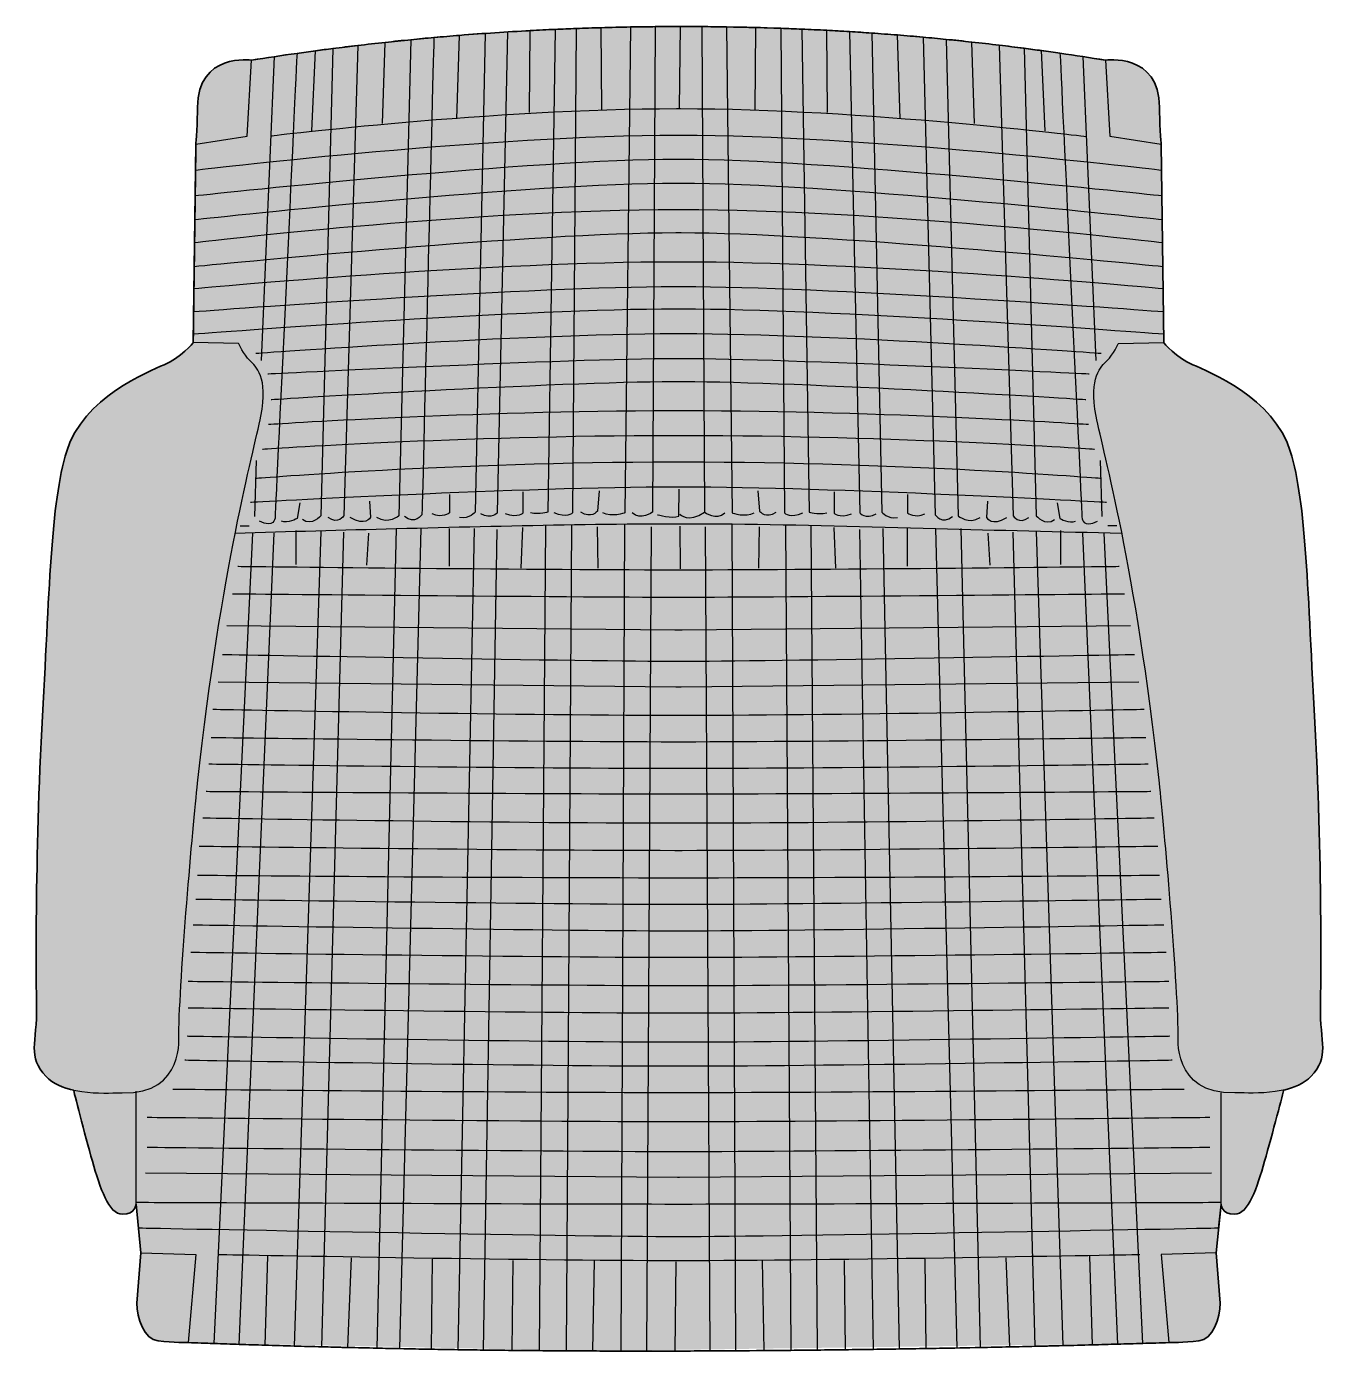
# Model space of a CAD drawing. Header units: millimetres. Extents: x 0 to 2250, y -1211 to 732.
# Drawn here: x 175 to 890, y -1211 to -484 of the extents above; entities that cross this region are included whole.
import ezdxf

# ---------------------------------------------------------------- set-up
doc = ezdxf.new("R2010")
doc.units = ezdxf.units.MM
doc.layers.add('Blocks', color=7, linetype='Continuous')
doc.layers.add('Blocks$Fill', color=7, linetype='Continuous', true_color=0xffffff)
doc.layers.add('Blocks$Inner', color=7, linetype='Continuous', lineweight=25, true_color=0x007f00)
doc.layers.add('Blocks$Outline', color=7, linetype='Continuous', lineweight=35, true_color=0xff3f3f)

# ---------------------------------------------------------------- blocks, each defined once
blk = doc.blocks.new('CH25 Top')
at = {"layer": 'Blocks$Fill'}
blk.add_hatch(color=256, dxfattribs=at).paths.add_polyline_path([(-150.13, 733.7), (-194.79, 740.22), (-237.61, 745.13), (-278.42, 748.58), (-328.3, 751.2), (-371.63, 752.12), (-410.76, 751.91), (-452.07, 750.61), (-465.69, 749.94), (-504.48, 747.33), (-545.29, 743.48), (-593.68, 737.45), (-618.66, 733.7), (-618.99, 733.74), (-619.39, 733.78), (-619.93, 733.83), (-620.6, 733.86), (-621.38, 733.89), (-622.28, 733.91), (-623.28, 733.89), (-624.36, 733.85), (-625.51, 733.77), (-626.73, 733.64), (-627.37, 733.55), (-628.01, 733.45), (-628.67, 733.34), (-629.33, 733.21), (-630, 733.07), (-630.68, 732.9), (-631.37, 732.72), (-632.05, 732.52), (-632.75, 732.3), (-633.44, 732.06), (-634.13, 731.8), (-634.82, 731.51), (-635.51, 731.2), (-636.2, 730.86), (-636.88, 730.5), (-637.55, 730.11), (-637.88, 729.91), (-638.21, 729.7), (-638.54, 729.48), (-638.87, 729.26), (-639.19, 729.02), (-639.51, 728.78), (-639.83, 728.54), (-640.14, 728.28), (-640.45, 728.02), (-640.76, 727.75), (-641.06, 727.47), (-641.36, 727.19), (-641.66, 726.89), (-641.95, 726.59), (-642.24, 726.28), (-642.52, 725.96), (-642.8, 725.63), (-643.07, 725.29), (-643.34, 724.95), (-643.6, 724.59), (-643.86, 724.23), (-644.11, 723.86), (-644.36, 723.48), (-644.6, 723.09), (-644.83, 722.69), (-645.06, 722.28), (-645.28, 721.86), (-645.49, 721.43), (-645.7, 720.99), (-645.9, 720.54), (-646.1, 720.08), (-646.28, 719.61), (-646.46, 719.13), (-646.63, 718.64), (-646.8, 718.13), (-646.95, 717.62), (-647.1, 717.1), (-647.24, 716.57), (-647.37, 716.02), (-647.49, 715.47), (-647.6, 714.9), (-647.71, 714.32), (-647.8, 713.73), (-647.89, 713.13), (-647.97, 712.52), (-648.03, 711.89), (-648.14, 710.61), (-648.2, 709.27), (-648.22, 707.89), (-648.26, 705), (-648.69, 695.17), (-649.16, 687.72), (-650.57, 578.83), (-650.89, 578.46), (-651.8, 577.46), (-652.47, 576.76), (-653.26, 575.96), (-654.18, 575.08), (-655.2, 574.14), (-656.33, 573.16), (-657.55, 572.14), (-658.87, 571.13), (-659.56, 570.62), (-660.27, 570.12), (-660.99, 569.63), (-661.74, 569.15), (-662.5, 568.69), (-663.28, 568.24), (-664.07, 567.8), (-664.87, 567.39), (-665.69, 567), (-671.01, 564.71), (-674, 563.36), (-677.39, 561.74), (-681.08, 559.84), (-685.02, 557.66), (-687.04, 556.46), (-689.1, 555.19), (-691.18, 553.85), (-693.27, 552.44), (-695.36, 550.95), (-697.44, 549.39), (-699.5, 547.75), (-701.53, 546.03), (-703.52, 544.24), (-705.46, 542.37), (-706.41, 541.4), (-707.34, 540.42), (-708.26, 539.41), (-709.15, 538.39), (-710.03, 537.34), (-710.89, 536.28), (-711.72, 535.2), (-712.54, 534.09), (-713.32, 532.97), (-714.09, 531.82), (-714.82, 530.66), (-715.53, 529.47), (-716.2, 528.27), (-716.85, 527.04), (-717.47, 525.79), (-718.05, 524.52), (-718.6, 523.23), (-719.11, 521.92), (-719.58, 520.59), (-720.02, 519.23), (-720.83, 516.46), (-721.6, 513.57), (-722.32, 510.58), (-722.99, 507.48), (-723.63, 504.27), (-724.23, 500.95), (-725.32, 493.95), (-726.28, 486.47), (-727.13, 478.48), (-728.59, 460.92), (-733.63, 366.72), (-735.87, 310.56), (-736.72, 228), (-736.58, 215.13), (-736.57, 211.34), (-736.66, 207.86), (-736.85, 204.66), (-737.72, 194.16), (-737.78, 193.04), (-737.81, 191.96), (-737.81, 190.91), (-737.79, 190.39), (-737.77, 189.88), (-737.74, 189.38), (-737.7, 188.88), (-737.64, 188.38), (-737.58, 187.89), (-737.5, 187.4), (-737.42, 186.92), (-737.32, 186.43), (-737.2, 185.95), (-737.07, 185.48), (-736.93, 185), (-736.77, 184.53), (-736.6, 184.05), (-736.41, 183.58), (-736.2, 183.1), (-735.98, 182.63), (-735.74, 182.15), (-735.48, 181.67), (-735.2, 181.19), (-734.91, 180.71), (-734.59, 180.22), (-734.25, 179.73), (-733.9, 179.24), (-733.52, 178.75), (-733.12, 178.24), (-732.69, 177.74), (-732.25, 177.23), (-731.78, 176.71), (-731.28, 176.18), (-730.93, 175.82), (-730.56, 175.47), (-730.18, 175.12), (-729.8, 174.79), (-729.4, 174.46), (-729, 174.15), (-728.58, 173.84), (-728.16, 173.54), (-727.74, 173.25), (-727.3, 172.97), (-726.86, 172.7), (-726.41, 172.44), (-725.95, 172.18), (-725.48, 171.93), (-725.01, 171.7), (-724.53, 171.46), (-723.56, 171.02), (-722.57, 170.61), (-721.56, 170.23), (-720.52, 169.88), (-719.48, 169.56), (-718.42, 169.26), (-717.35, 168.98), (-716.26, 168.73), (-712.69, 154.68), (-705.94, 129.73), (-704.33, 124.3), (-702.65, 119.04), (-701.77, 116.53), (-700.87, 114.13), (-699.93, 111.85), (-699.45, 110.77), (-698.96, 109.72), (-698.46, 108.72), (-697.95, 107.76), (-697.43, 106.86), (-697.16, 106.42), (-696.9, 106), (-696.63, 105.59), (-696.36, 105.2), (-696.08, 104.81), (-695.8, 104.45), (-695.52, 104.1), (-695.23, 103.76), (-694.95, 103.44), (-694.66, 103.13), (-694.36, 102.84), (-694.21, 102.7), (-694.06, 102.57), (-693.91, 102.43), (-693.76, 102.31), (-693.61, 102.19), (-693.46, 102.07), (-693.3, 101.95), (-693.15, 101.84), (-692.99, 101.74), (-692.84, 101.64), (-692.68, 101.54), (-692.52, 101.45), (-692.36, 101.36), (-692.2, 101.28), (-692.04, 101.21), (-691.88, 101.13), (-691.72, 101.06), (-691.55, 101), (-691.39, 100.94), (-691.22, 100.89), (-691.06, 100.84), (-690.89, 100.8), (-690.72, 100.76), (-690.55, 100.72), (-690.38, 100.69), (-690.21, 100.67), (-690.04, 100.65), (-689.86, 100.64), (-689.69, 100.63), (-689.51, 100.63), (-689.17, 100.63), (-688.83, 100.65), (-688.51, 100.67), (-688.19, 100.69), (-687.89, 100.73), (-687.59, 100.77), (-687.31, 100.82), (-687.04, 100.87), (-686.77, 100.93), (-686.52, 101), (-686.27, 101.07), (-686.03, 101.15), (-685.81, 101.23), (-685.59, 101.32), (-685.38, 101.41), (-685.17, 101.51), (-684.98, 101.61), (-684.79, 101.71), (-684.62, 101.82), (-684.45, 101.94), (-684.28, 102.05), (-684.13, 102.17), (-683.98, 102.29), (-683.84, 102.41), (-683.71, 102.54), (-683.58, 102.66), (-683.46, 102.79), (-683.34, 102.92), (-683.23, 103.05), (-683.13, 103.18), (-683.04, 103.31), (-682.95, 103.44), (-682.86, 103.58), (-682.78, 103.71), (-682.71, 103.84), (-682.64, 103.97), (-682.57, 104.1), (-682.51, 104.23), (-682.45, 104.35), (-682.4, 104.48), (-682.35, 104.6), (-682.31, 104.72), (-682.27, 104.84), (-682.24, 104.95), (-682.2, 105.07), (-682.17, 105.17), (-682.15, 105.28), (-682.12, 105.38), (-682.09, 105.57), (-682.06, 105.74), (-682.04, 105.89), (-682.02, 106.02), (-682.01, 106.12), (-682.01, 106.2), (-682.01, 106.26), (-682.01, 106.26), (-679.42, 79.51), (-681.54, 51.82), (-681.53, 51.06), (-681.5, 50.28), (-681.44, 49.49), (-681.36, 48.68), (-681.26, 47.86), (-681.14, 47.03), (-681, 46.2), (-680.83, 45.36), (-680.64, 44.52), (-680.43, 43.69), (-680.19, 42.85), (-679.93, 42.03), (-679.65, 41.21), (-679.34, 40.41), (-679.02, 39.62), (-678.66, 38.86), (-678.48, 38.48), (-678.29, 38.11), (-678.09, 37.74), (-677.89, 37.38), (-677.68, 37.03), (-677.47, 36.68), (-677.25, 36.35), (-677.02, 36.01), (-676.79, 35.69), (-676.56, 35.37), (-676.31, 35.07), (-676.06, 34.77), (-675.81, 34.48), (-675.55, 34.2), (-675.28, 33.93), (-675.01, 33.67), (-674.73, 33.42), (-674.44, 33.18), (-674.15, 32.96), (-674, 32.85), (-673.85, 32.74), (-673.7, 32.64), (-673.55, 32.54), (-673.39, 32.44), (-673.24, 32.35), (-673.08, 32.26), (-672.92, 32.17), (-672.76, 32.08), (-672.6, 32), (-672.44, 31.92), (-672.27, 31.85), (-672.11, 31.78), (-671.94, 31.71), (-671.77, 31.64), (-671.6, 31.58), (-671.43, 31.52), (-671.25, 31.47), (-671.08, 31.42), (-670.9, 31.37), (-670.72, 31.33), (-670.54, 31.29), (-670.36, 31.26), (-670.18, 31.22), (-669.99, 31.2), (-669.81, 31.17), (-666.81, 30.86), (-663.88, 30.63), (-658.6, 30.35), (-653.48, 30.24), (-653.38, 30.24), (-431.4, 25.64), (-129.75, 29.79), (-115.4, 30.24), (-113.96, 30.25), (-110.18, 30.35), (-104.91, 30.63), (-101.97, 30.86), (-98.98, 31.17), (-98.79, 31.2), (-98.61, 31.22), (-98.42, 31.26), (-98.24, 31.29), (-98.06, 31.33), (-97.88, 31.37), (-97.71, 31.42), (-97.53, 31.47), (-97.36, 31.52), (-97.19, 31.58), (-97.02, 31.64), (-96.85, 31.71), (-96.68, 31.78), (-96.51, 31.85), (-96.35, 31.92), (-96.18, 32), (-96.02, 32.08), (-95.86, 32.17), (-95.7, 32.26), (-95.55, 32.35), (-95.39, 32.44), (-95.24, 32.54), (-95.08, 32.64), (-94.93, 32.74), (-94.78, 32.85), (-94.64, 32.96), (-94.34, 33.18), (-94.06, 33.42), (-93.78, 33.67), (-93.51, 33.93), (-93.24, 34.2), (-92.98, 34.48), (-92.72, 34.77), (-92.47, 35.07), (-92.23, 35.37), (-91.99, 35.69), (-91.76, 36.01), (-91.53, 36.35), (-91.32, 36.68), (-91.1, 37.03), (-90.89, 37.38), (-90.69, 37.74), (-90.5, 38.11), (-90.31, 38.48), (-90.12, 38.86), (-89.77, 39.62), (-89.44, 40.41), (-89.14, 41.21), (-88.85, 42.03), (-88.6, 42.85), (-88.36, 43.69), (-88.15, 44.52), (-87.96, 45.36), (-87.79, 46.2), (-87.64, 47.03), (-87.52, 47.86), (-87.42, 48.68), (-87.34, 49.49), (-87.29, 50.28), (-87.26, 51.06), (-87.25, 51.82), (-87.25, 51.82), (-89.37, 79.51), (-86.78, 106.26), (-86.78, 106.24), (-86.78, 106.2), (-86.77, 106.12), (-86.76, 106.02), (-86.75, 105.89), (-86.73, 105.74), (-86.7, 105.57), (-86.66, 105.38), (-86.64, 105.28), (-86.61, 105.17), (-86.58, 105.07), (-86.55, 104.95), (-86.51, 104.84), (-86.47, 104.72), (-86.43, 104.6), (-86.38, 104.48), (-86.33, 104.35), (-86.28, 104.23), (-86.22, 104.1), (-86.15, 103.97), (-86.08, 103.84), (-86.01, 103.71), (-85.93, 103.58), (-85.84, 103.44), (-85.75, 103.31), (-85.65, 103.18), (-85.55, 103.05), (-85.44, 102.92), (-85.33, 102.79), (-85.21, 102.66), (-85.08, 102.54), (-84.95, 102.41), (-84.8, 102.29), (-84.66, 102.17), (-84.5, 102.05), (-84.34, 101.94), (-84.17, 101.82), (-83.99, 101.71), (-83.81, 101.61), (-83.61, 101.51), (-83.41, 101.41), (-83.2, 101.32), (-82.98, 101.23), (-82.75, 101.15), (-82.51, 101.07), (-82.27, 101), (-82.01, 100.93), (-81.75, 100.87), (-81.47, 100.82), (-81.19, 100.77), (-80.9, 100.73), (-80.59, 100.69), (-80.28, 100.67), (-79.95, 100.65), (-79.62, 100.63), (-79.27, 100.63), (-79.09, 100.63), (-78.92, 100.64), (-78.75, 100.65), (-78.57, 100.67), (-78.4, 100.69), (-78.23, 100.72), (-78.06, 100.76), (-77.89, 100.8), (-77.73, 100.84), (-77.56, 100.89), (-77.4, 100.94), (-77.23, 101), (-77.07, 101.06), (-76.9, 101.13), (-76.74, 101.21), (-76.58, 101.28), (-76.42, 101.36), (-76.26, 101.45), (-76.11, 101.54), (-75.95, 101.64), (-75.79, 101.74), (-75.64, 101.84), (-75.48, 101.95), (-75.33, 102.07), (-75.18, 102.19), (-75.02, 102.31), (-74.87, 102.43), (-74.72, 102.57), (-74.57, 102.7), (-74.42, 102.84), (-74.13, 103.13), (-73.84, 103.44), (-73.55, 103.76), (-73.27, 104.1), (-72.98, 104.45), (-72.71, 104.81), (-72.43, 105.2), (-72.16, 105.59), (-71.89, 106), (-71.62, 106.42), (-71.36, 106.86), (-70.84, 107.76), (-70.33, 108.72), (-69.83, 109.72), (-69.34, 110.77), (-68.85, 111.85), (-67.92, 114.13), (-67.01, 116.53), (-66.14, 119.04), (-64.46, 124.3), (-62.84, 129.73), (-52.38, 168.76), (-51.31, 169.01), (-50.25, 169.29), (-49.2, 169.59), (-48.16, 169.91), (-47.14, 170.27), (-46.13, 170.65), (-45.15, 171.06), (-44.19, 171.49), (-43.72, 171.72), (-43.25, 171.96), (-42.79, 172.21), (-42.34, 172.46), (-41.89, 172.72), (-41.45, 172.99), (-41.02, 173.27), (-40.59, 173.56), (-40.18, 173.86), (-39.77, 174.16), (-39.37, 174.48), (-38.98, 174.8), (-38.59, 175.13), (-38.22, 175.47), (-37.86, 175.82), (-37.5, 176.18), (-37.01, 176.71), (-36.54, 177.23), (-36.09, 177.74), (-35.67, 178.24), (-35.27, 178.75), (-34.89, 179.24), (-34.53, 179.73), (-34.19, 180.22), (-33.88, 180.71), (-33.58, 181.19), (-33.3, 181.67), (-33.04, 182.15), (-32.8, 182.63), (-32.58, 183.1), (-32.38, 183.58), (-32.19, 184.05), (-32.01, 184.53), (-31.85, 185), (-31.71, 185.48), (-31.58, 185.95), (-31.47, 186.43), (-31.37, 186.92), (-31.28, 187.4), (-31.2, 187.89), (-31.14, 188.38), (-31.09, 188.88), (-31.05, 189.38), (-31.01, 189.88), (-30.99, 190.39), (-30.98, 190.91), (-30.98, 191.96), (-31.01, 193.04), (-31.07, 194.16), (-31.94, 204.66), (-32.12, 207.86), (-32.22, 211.34), (-32.2, 215.13), (-32.2, 215.14), (-32.1, 262.06), (-32.91, 310.56), (-35.16, 366.72), (-40.2, 460.92), (-41.65, 478.48), (-42.51, 486.47), (-43.47, 493.95), (-44.56, 500.95), (-45.16, 504.27), (-45.79, 507.48), (-46.47, 510.58), (-47.19, 513.57), (-47.95, 516.46), (-48.76, 519.23), (-49.2, 520.59), (-49.68, 521.92), (-50.19, 523.23), (-50.74, 524.52), (-51.32, 525.79), (-51.93, 527.04), (-52.58, 528.27), (-53.26, 529.47), (-53.96, 530.66), (-54.7, 531.82), (-55.46, 532.97), (-56.25, 534.09), (-57.06, 535.2), (-57.9, 536.28), (-58.75, 537.34), (-59.63, 538.39), (-60.53, 539.41), (-61.45, 540.42), (-62.38, 541.4), (-63.33, 542.37), (-65.27, 544.24), (-67.26, 546.03), (-69.29, 547.75), (-71.35, 549.39), (-73.43, 550.95), (-75.52, 552.44), (-77.6, 553.85), (-79.68, 555.19), (-81.74, 556.46), (-83.77, 557.66), (-87.7, 559.84), (-91.4, 561.74), (-94.78, 563.36), (-97.77, 564.71), (-103.09, 567), (-103.91, 567.39), (-104.72, 567.8), (-105.51, 568.24), (-106.29, 568.69), (-107.05, 569.15), (-107.79, 569.63), (-108.52, 570.12), (-109.23, 570.62), (-109.92, 571.13), (-111.23, 572.14), (-112.46, 573.16), (-113.59, 574.14), (-114.61, 575.08), (-115.52, 575.96), (-116.31, 576.76), (-116.98, 577.46), (-117.9, 578.46), (-118.22, 578.83), (-119.63, 687.72), (-120.42, 701.77), (-120.52, 705), (-120.56, 707.89), (-120.59, 709.27), (-120.65, 710.61), (-120.75, 711.89), (-120.82, 712.52), (-120.9, 713.13), (-120.98, 713.73), (-121.08, 714.32), (-121.18, 714.9), (-121.29, 715.47), (-121.42, 716.02), (-121.55, 716.57), (-121.69, 717.1), (-121.83, 717.62), (-121.99, 718.13), (-122.15, 718.64), (-122.32, 719.13), (-122.5, 719.61), (-122.69, 720.08), (-122.88, 720.54), (-123.08, 720.99), (-123.29, 721.43), (-123.51, 721.86), (-123.73, 722.28), (-123.96, 722.69), (-124.19, 723.09), (-124.43, 723.48), (-124.67, 723.86), (-124.93, 724.23), (-125.18, 724.59), (-125.45, 724.95), (-125.71, 725.29), (-125.99, 725.63), (-126.26, 725.96), (-126.55, 726.28), (-126.83, 726.59), (-127.13, 726.89), (-127.42, 727.19), (-127.72, 727.47), (-128.02, 727.75), (-128.33, 728.02), (-128.64, 728.28), (-128.96, 728.54), (-129.27, 728.78), (-129.59, 729.02), (-129.92, 729.26), (-130.24, 729.48), (-130.57, 729.7), (-130.9, 729.91), (-131.24, 730.11), (-131.91, 730.5), (-132.59, 730.86), (-133.27, 731.2), (-133.96, 731.51), (-134.65, 731.8), (-135.35, 732.06), (-136.04, 732.3), (-136.73, 732.52), (-137.42, 732.72), (-138.1, 732.9), (-138.78, 733.07), (-139.46, 733.21), (-140.12, 733.34), (-140.77, 733.45), (-141.42, 733.55), (-142.05, 733.64), (-143.27, 733.77), (-144.43, 733.85), (-145.51, 733.89), (-146.5, 733.91), (-147.4, 733.89), (-148.19, 733.86), (-148.86, 733.83), (-149.4, 733.78), (-149.8, 733.74)], flags=0)
at = {"layer": 'Blocks$Inner'}
for p, q in [((-466.19, 705.01), (-465.69, 749.94)), ((-452.07, 750.61), (-456.11, 485.84)), ((-440.49, 751.09), (-442.51, 485.33)), ((-426.38, 706.52), (-426.89, 751.53)), ((-410.76, 751.91), (-413.79, 485.33)), ((-397.16, 752.09), (-398.67, 485.84)), ((-371.63, 752.12), (-370.11, 485.84)), ((-358.02, 751.96), (-355, 485.33)), ((-342.4, 706.52), (-341.9, 751.4)), ((-328.3, 751.2), (-326.28, 485.33)), ((-316.72, 750.74), (-312.67, 485.84)), ((-302.6, 705.01), (-303.09, 750.09)), ((-290.51, 749.37), (-284.96, 485.33)), ((-560.39, 741.77), (-567.97, 483.82)), ((-546.8, 698.96), (-545.29, 743.48)), ((-531.18, 744.94), (-537.73, 483.82)), ((-278.42, 748.58), (-272.87, 485.84)), ((-262.79, 701.48), (-264.31, 747.52)), ((-237.61, 745.13), (-231.05, 483.82)), ((-221.98, 698.96), (-223.51, 743.66)), ((-208.4, 741.92), (-200.82, 483.82)), ((-585.6, 694.93), (-583.58, 738.84)), ((-574, 740.09), (-580.56, 483.82)), ((-194.79, 740.22), (-188.22, 483.82)), ((-183.19, 694.93), (-185.21, 738.94)), ((-639.04, 29.72), (-617.84, 474.25)), ((-625.36, 29.26), (-606.26, 474.25)), ((-580.56, 475.25), (-595.16, 28.33)), ((-580.08, 27.92), (-567.96, 474.75)), ((-539.25, 476.77), (-549.85, 27.19)), ((-537.24, 26.92), (-525.64, 476.77)), ((-496.42, 476.77), (-505.48, 26.36)), ((-491.35, 26.16), (-483.82, 476.26)), ((-443.01, 478.78), (-446.03, 25.72)), ((-415.8, 25.6), (-413.79, 479.28)), ((-401.69, 25.58), (-399.18, 477.77)), ((-367.1, 25.67), (-369.61, 477.77)), ((-352.99, 25.75), (-355, 479.28)), ((-325.77, 478.78), (-322.76, 25.99)), ((-308.14, 26.14), (-311.67, 478.28)), ((-277.44, 26.54), (-284.96, 476.26)), ((-272.37, 476.77), (-263.32, 26.75)), ((-229.54, 476.77), (-218.94, 27.55)), ((-188.71, 28.21), (-200.82, 474.75)), ((-188.22, 475.25), (-173.64, 28.58)), ((-143.43, 29.39), (-162.53, 474.25)), ((-129.75, 29.79), (-150.94, 474.25)), ((-682.01, 107.22), (-677.78, 107.2)), ((-91, 107.2), (-86.78, 107.22)), ((-680.74, 93.15), (-679.19, 93.12)), ((-89.59, 93.12), (-88.05, 93.15)), ((-609.78, 77.72), (-611.3, 28.81)), ((-563.93, 76.71), (-566.05, 27.56)), ((-519.59, 76), (-520.11, 26.6)), ((-475.26, 75.2), (-475.76, 25.97)), ((-431.4, 25.64), (-430.41, 75.2)), ((-386.14, 25.62), (-385.65, 74.61)), ((-337.38, 25.82), (-338.37, 75.2)), ((-249.19, 76), (-248.68, 26.96)), ((-204.85, 76.71), (-202.75, 27.89)), ((-159, 77.72), (-157.5, 29))]:
    blk.add_line(p, q, dxfattribs=at)
for points in [[(-383.76, 707.32), (-383.26, 752.16)], [(-505.99, 701.48), (-504.48, 747.33)], [(-606.26, 735.74), (-613.31, 568.97)], [(-162.53, 735.74), (-155.47, 568.97)], [(-616.84, 483.31), (-615.83, 514.05)], [(-151.95, 483.31), (-152.96, 514.05)], [(-624.9, 478.28), (-619.86, 478.28)], [(-594.16, 457.12), (-594.16, 475.76)], [(-555.37, 456.61), (-554.36, 474.25)], [(-510.02, 456.11), (-510.02, 476.77)], [(-470.72, 455.1), (-469.71, 477.27)], [(-460.65, 25.82), (-457.12, 478.28)], [(-428.4, 455.1), (-428.9, 477.77)], [(-383.71, 478.15), (-383.45, 454.74)], [(-340.39, 455.1), (-339.88, 477.77)], [(-298.06, 455.1), (-299.07, 477.27)], [(-258.76, 456.11), (-258.76, 476.77)], [(-231.56, 27.34), (-243.15, 476.77)], [(-213.42, 456.61), (-214.43, 474.25)], [(-174.62, 457.12), (-174.62, 475.76)], [(-143.89, 478.28), (-148.92, 478.28)], [(-136.52, 423.5), (-382.43, 421.11), (-386.36, 421.11), (-632.26, 423.5)], [(-131.83, 392.53), (-382.9, 389.71), (-385.89, 389.71), (-636.96, 392.53)], [(-91.94, 123.16), (-383.84, 120.81), (-384.95, 120.81), (-676.85, 123.16)], [(-293.53, 75.2), (-293.02, 26.33)]]:
    blk.add_lwpolyline(points, dxfattribs=at)
for points, knots in [([(-618.66, 733.7), (-580.8, 739.7), (-502.5, 749.08), (-379.31, 753.88), (-260.79, 748.89), (-183.32, 739.08), (-150.13, 733.7)], [0, 0, 0, 0, 114.986232, 236.306736, 369.49361, 470.35419, 470.35419, 470.35419, 470.35419]), ([(-478.28, 749.35), (-478.28, 749.35), (-483.82, 485.33), (-483.82, 485.33), (-483.82, 485.33), (-486.85, 481.8), (-492.89, 484.83)], [0, 0, 0, 0, 1, 1, 1, 2, 2, 2, 2]), ([(-518.59, 746.13), (-518.79, 738.14), (-525.14, 484.32), (-525.14, 484.32), (-525.14, 484.32), (-529.17, 478.78), (-534.71, 483.31)], [0.015732, 0.015732, 0.015732, 0.015732, 1, 1, 1, 2, 2, 2, 2]), ([(-490.37, 748.34), (-490.37, 748.34), (-495.91, 485.84), (-495.91, 485.84), (-495.91, 485.84), (-498.94, 481.8), (-504.48, 482.81)], [0, 0, 0, 0, 1, 1, 1, 2, 2, 2, 2]), ([(-250.2, 746.32), (-250.2, 746.32), (-243.65, 484.32), (-243.65, 484.32), (-243.65, 484.32), (-239.62, 478.78), (-234.07, 483.31)], [0, 0, 0, 0, 1, 1, 1, 2, 2, 2, 2]), ([(-649.16, 687.72), (-649.16, 687.72), (-648.22, 700.85), (-648.22, 707.89), (-648.22, 737.92), (-618.66, 733.7), (-618.66, 733.7), (-618.66, 733.7), (-621, 691.94), (-621, 691.94), (-621, 691.94), (-649.16, 687.72), (-649.16, 687.72)], [0, 0, 0, 0, 1, 1, 1, 2, 2, 2, 3, 3, 3, 4, 4, 4, 4]), ([(-593.68, 737.45), (-594.15, 727.46), (-605.75, 482.31), (-605.75, 482.31), (-605.75, 482.31), (-606.26, 476.77), (-614.32, 480.8)], [0.020365, 0.020365, 0.020365, 0.020365, 1, 1, 1, 2, 2, 2, 2]), ([(-175.11, 737.52), (-174.7, 728.85), (-163.03, 482.31), (-163.03, 482.31), (-163.03, 482.31), (-162.53, 476.77), (-154.47, 480.8)], [0.017601, 0.017601, 0.017601, 0.017601, 1, 1, 1, 2, 2, 2, 2]), ([(-147.78, 691.94), (-147.78, 691.94), (-150.13, 733.7), (-150.13, 733.7), (-150.13, 733.7), (-120.56, 737.92), (-120.56, 707.89), (-120.56, 700.85), (-119.63, 687.72), (-119.63, 687.72), (-119.63, 687.72), (-147.78, 691.94), (-147.78, 691.94)], [0, 0, 0, 0, 1, 1, 1, 2, 2, 2, 3, 3, 3, 4, 4, 4, 4]), ([(-160.57, 691.65), (-160.57, 691.65), (-283.41, 706.96), (-383.37, 706.96), (-383.37, 706.96), (-385.42, 706.96), (-385.42, 706.96), (-485.38, 706.96), (-607.68, 692.05), (-607.68, 692.05)], [0, 0, 0, 0, 1, 1, 1, 2, 2, 2, 3, 3, 3, 3]), ([(-119.44, 673.26), (-131.38, 674.68), (-282.91, 692.42), (-383.84, 692.42), (-383.84, 692.42), (-384.95, 692.42), (-384.95, 692.42), (-485.87, 692.42), (-637.41, 674.68), (-649.34, 673.26)], [0.039923, 0.039923, 0.039923, 0.039923, 1, 1, 1, 2, 2, 2, 2.960077, 2.960077, 2.960077, 2.960077]), ([(-119.26, 659.21), (-134.19, 660.83), (-306.19, 679.27), (-383.37, 679.27), (-383.37, 679.27), (-385.42, 679.27), (-385.42, 679.27), (-462.6, 679.27), (-634.6, 660.83), (-649.53, 659.21)], [0.043821, 0.043821, 0.043821, 0.043821, 1, 1, 1, 2, 2, 2, 2.956181, 2.956181, 2.956181, 2.956181]), ([(-119.07, 646.1), (-135.61, 647.92), (-303.55, 666.13), (-383.37, 666.13), (-383.37, 666.13), (-385.42, 666.13), (-385.42, 666.13), (-465.23, 666.13), (-633.18, 647.92), (-649.72, 646.1)], [0.049834, 0.049834, 0.049834, 0.049834, 1, 1, 1, 2, 2, 2, 2.950166, 2.950166, 2.950166, 2.950166]), ([(-118.9, 633.48), (-135.42, 635.43), (-275.34, 651.59), (-383.37, 651.59), (-383.37, 651.59), (-385.42, 651.59), (-385.42, 651.59), (-493.44, 651.59), (-633.37, 635.43), (-649.89, 633.48)], [0.060448, 0.060448, 0.060448, 0.060448, 1, 1, 1, 2, 2, 2, 2.939552, 2.939552, 2.939552, 2.939552]), ([(-118.73, 620.38), (-140.52, 622.57), (-306.26, 638.92), (-382.9, 638.92), (-382.9, 638.92), (-385.89, 638.92), (-385.89, 638.92), (-462.49, 638.92), (-628.11, 622.58), (-650.03, 620.39)], [0.066778, 0.066778, 0.066778, 0.066778, 1, 1, 1, 2, 2, 2, 2.932775, 2.932775, 2.932775, 2.932775]), ([(-118.6, 608.28), (-142.94, 610.51), (-283.34, 622.96), (-382.9, 622.96), (-382.9, 622.96), (-385.89, 622.96), (-385.89, 622.96), (-485.44, 622.96), (-625.84, 610.51), (-650.18, 608.28)], [0.08953, 0.08953, 0.08953, 0.08953, 1, 1, 1, 2, 2, 2, 2.91046, 2.91046, 2.91046, 2.91046]), ([(-118.4, 595.61), (-146.68, 597.74), (-304.02, 609.35), (-382.43, 609.35), (-382.43, 609.35), (-386.36, 609.35), (-386.36, 609.35), (-464.73, 609.35), (-621.97, 597.75), (-650.35, 595.61)], [0.091969, 0.091969, 0.091969, 0.091969, 1, 1, 1, 2, 2, 2, 2.907652, 2.907652, 2.907652, 2.907652]), ([(-118.28, 583.33), (-143.2, 585.25), (-301.34, 597.15), (-382.9, 597.15), (-382.9, 597.15), (-385.89, 597.15), (-385.89, 597.15), (-467.45, 597.15), (-625.58, 585.25), (-650.51, 583.33)], [0.080475, 0.080475, 0.080475, 0.080475, 1, 1, 1, 2, 2, 2, 2.919521, 2.919521, 2.919521, 2.919521]), ([(-152.48, 572.74), (-152.48, 572.74), (-298.43, 583.54), (-382.43, 583.54), (-382.43, 583.54), (-386.36, 583.54), (-386.36, 583.54), (-470.36, 583.54), (-616.31, 572.74), (-616.31, 572.74)], [0, 0, 0, 0, 1, 1, 1, 2, 2, 2, 3, 3, 3, 3]), ([(-650.57, 578.83), (-650.57, 578.83), (-625.69, 578.36), (-625.69, 578.36), (-625.69, 578.36), (-622.88, 572.26), (-619.59, 568.98), (-616.31, 565.69), (-609.27, 560.06), (-613.49, 538.47), (-617.72, 516.89), (-635.08, 457.29), (-648.22, 337.15), (-650.82, 313.34), (-658.08, 231.09), (-658.54, 199.18), (-658.54, 199.18), (-654.79, 166.33), (-689.52, 167.27), (-695.62, 167.43), (-720.49, 164.92), (-731.28, 176.18), (-742.08, 187.45), (-736.11, 194.02), (-736.58, 215.13), (-736.58, 215.13), (-737.85, 289.75), (-733.63, 366.72), (-729.41, 443.68), (-728.94, 490.14), (-720.02, 519.23), (-711.1, 548.33), (-675.44, 562.88), (-666.52, 566.63), (-657.61, 570.39), (-650.57, 578.83), (-650.57, 578.83)], [0, 0, 0, 0, 1, 1, 1, 2, 2, 2, 3, 3, 3, 4, 4, 4, 5, 5, 5, 6, 6, 6, 7, 7, 7, 8, 8, 8, 9, 9, 9, 10, 10, 10, 11, 11, 11, 12, 12, 12, 12]), ([(-118.22, 578.83), (-118.22, 578.83), (-143.09, 578.36), (-143.09, 578.36), (-143.09, 578.36), (-145.91, 572.26), (-149.19, 568.98), (-152.48, 565.69), (-159.51, 560.06), (-155.29, 538.47), (-151.07, 516.89), (-133.71, 457.29), (-120.57, 337.15), (-117.96, 313.34), (-110.71, 231.09), (-110.24, 199.18), (-110.24, 199.18), (-114, 166.33), (-79.27, 167.27), (-73.17, 167.43), (-48.3, 164.92), (-37.5, 176.18), (-26.71, 187.45), (-32.67, 194.02), (-32.2, 215.13), (-32.2, 215.13), (-30.93, 289.75), (-35.16, 366.72), (-39.38, 443.68), (-39.85, 490.14), (-48.76, 519.23), (-57.68, 548.33), (-93.35, 562.88), (-102.26, 566.63), (-111.18, 570.39), (-118.22, 578.83), (-118.22, 578.83)], [0, 0, 0, 0, 1, 1, 1, 2, 2, 2, 3, 3, 3, 4, 4, 4, 5, 5, 5, 6, 6, 6, 7, 7, 7, 8, 8, 8, 9, 9, 9, 10, 10, 10, 11, 11, 11, 12, 12, 12, 12]), ([(-159.05, 561.48), (-159.05, 561.48), (-326.58, 569.93), (-382.43, 569.93), (-382.43, 569.93), (-386.36, 569.93), (-386.36, 569.93), (-442.2, 569.93), (-609.74, 561.48), (-609.74, 561.48)], [0, 0, 0, 0, 1, 1, 1, 2, 2, 2, 3, 3, 3, 3]), ([(-160.93, 547.41), (-160.93, 547.41), (-319.55, 557.26), (-381.49, 557.26), (-381.49, 557.26), (-387.29, 557.26), (-387.29, 557.26), (-449.24, 557.26), (-607.86, 547.41), (-607.86, 547.41)], [0, 0, 0, 0, 1, 1, 1, 2, 2, 2, 3, 3, 3, 3]), ([(-159.52, 533.79), (-159.52, 533.79), (-270.74, 541.3), (-381.49, 541.3), (-381.49, 541.3), (-387.29, 541.3), (-387.29, 541.3), (-498.05, 541.3), (-609.27, 533.79), (-609.27, 533.79)], [0, 0, 0, 0, 1, 1, 1, 2, 2, 2, 3, 3, 3, 3]), ([(-156.23, 520.19), (-156.23, 520.19), (-264.17, 527.69), (-381.96, 527.69), (-381.96, 527.69), (-386.83, 527.69), (-386.83, 527.69), (-504.62, 527.69), (-612.55, 520.19), (-612.55, 520.19)], [0, 0, 0, 0, 1, 1, 1, 2, 2, 2, 3, 3, 3, 3]), ([(-152.95, 504.23), (-152.95, 504.23), (-260.56, 513.15), (-381.96, 513.15), (-381.96, 513.15), (-386.83, 513.15), (-386.83, 513.15), (-508.23, 513.15), (-615.84, 504.23), (-615.84, 504.23)], [0, 0, 0, 0, 1, 1, 1, 2, 2, 2, 3, 3, 3, 3]), ([(-149.66, 491.09), (-149.66, 491.09), (-302.18, 499.54), (-382.43, 499.54), (-382.43, 499.54), (-386.36, 499.54), (-386.36, 499.54), (-466.6, 499.54), (-619.12, 491.09), (-619.12, 491.09)], [0, 0, 0, 0, 1, 1, 1, 2, 2, 2, 3, 3, 3, 3]), ([(-510.02, 495.41), (-510.02, 495.41), (-510.02, 485.33), (-510.02, 485.33), (-510.02, 485.33), (-514.05, 482.31), (-519.6, 484.83)], [0, 0, 0, 0, 1, 1, 1, 2, 2, 2, 2]), ([(-469.71, 496.92), (-469.71, 496.92), (-469.71, 485.33), (-469.71, 485.33), (-469.71, 485.33), (-472.23, 482.31), (-479.29, 484.83)], [0, 0, 0, 0, 1, 1, 1, 2, 2, 2, 2]), ([(-427.9, 497.42), (-427.9, 497.42), (-428.9, 486.34), (-428.9, 486.34), (-428.9, 486.34), (-432.43, 481.81), (-437.97, 485.84)], [0, 0, 0, 0, 1, 1, 1, 2, 2, 2, 2]), ([(-395.95, 484.39), (-395.95, 484.39), (-387.89, 482.04), (-384.24, 483.61), (-384.24, 483.61), (-383.98, 498.43), (-383.98, 498.43)], [0, 0, 0, 0, 1, 1, 1, 2, 2, 2, 2]), ([(-340.89, 497.42), (-340.89, 497.42), (-339.88, 486.34), (-339.88, 486.34), (-339.88, 486.34), (-336.36, 481.81), (-330.81, 485.84)], [0, 0, 0, 0, 1, 1, 1, 2, 2, 2, 2]), ([(-299.07, 496.92), (-299.07, 496.92), (-299.07, 485.33), (-299.07, 485.33), (-299.07, 485.33), (-296.55, 482.31), (-289.5, 484.83)], [0, 0, 0, 0, 1, 1, 1, 2, 2, 2, 2]), ([(-258.76, 495.41), (-258.76, 495.41), (-258.76, 485.33), (-258.76, 485.33), (-258.76, 485.33), (-254.73, 482.31), (-249.19, 484.83)], [0, 0, 0, 0, 1, 1, 1, 2, 2, 2, 2]), ([(-592.15, 490.87), (-592.15, 490.87), (-593.66, 482.31), (-593.66, 482.31), (-593.66, 482.31), (-598.7, 479.28), (-602.23, 480.8)], [0, 0, 0, 0, 1, 1, 1, 2, 2, 2, 2]), ([(-553.86, 491.88), (-553.86, 491.88), (-553.35, 482.81), (-553.35, 482.81), (-553.35, 482.81), (-556.38, 477.77), (-564.44, 482.81)], [0, 0, 0, 0, 1, 1, 1, 2, 2, 2, 2]), ([(-214.93, 491.88), (-214.93, 491.88), (-215.43, 482.81), (-215.43, 482.81), (-215.43, 482.81), (-212.41, 477.77), (-204.35, 482.81)], [0, 0, 0, 0, 1, 1, 1, 2, 2, 2, 2]), ([(-176.64, 490.87), (-176.64, 490.87), (-175.12, 482.31), (-175.12, 482.31), (-175.12, 482.31), (-170.09, 479.28), (-166.56, 480.8)], [0, 0, 0, 0, 1, 1, 1, 2, 2, 2, 2]), ([(-627.62, 474.25), (-598.16, 475.23), (-507.31, 477.62), (-379.11, 480.83), (-246.44, 476.69), (-175.16, 475.12), (-141.17, 474.25)], [0, 0, 0, 0, 88.407498, 272.670512, 384.553086, 486.560637, 486.560637, 486.560637, 486.560637]), ([(-142.62, 455.89), (-142.62, 455.89), (-302.65, 454.01), (-381.49, 454.01), (-381.49, 454.01), (-387.29, 454.01), (-387.29, 454.01), (-466.14, 454.01), (-626.16, 455.89), (-626.16, 455.89)], [0, 0, 0, 0, 1, 1, 1, 2, 2, 2, 3, 3, 3, 3]), ([(-139.81, 440.87), (-139.81, 440.87), (-331.28, 438.99), (-382.43, 438.99), (-382.43, 438.99), (-386.36, 438.99), (-386.36, 438.99), (-437.51, 438.99), (-628.98, 440.87), (-628.98, 440.87)], [0, 0, 0, 0, 1, 1, 1, 2, 2, 2, 3, 3, 3, 3]), ([(-134.18, 407.55), (-134.18, 407.55), (-344.42, 403.79), (-382.43, 403.79), (-382.43, 403.79), (-386.36, 403.79), (-386.36, 403.79), (-424.37, 403.79), (-634.61, 407.55), (-634.61, 407.55)], [0, 0, 0, 0, 1, 1, 1, 2, 2, 2, 3, 3, 3, 3]), ([(-129.01, 377.51), (-129.01, 377.51), (-294.2, 374.23), (-381.96, 374.23), (-381.96, 374.23), (-386.82, 374.23), (-386.82, 374.23), (-474.58, 374.23), (-639.77, 377.51), (-639.77, 377.51)], [0, 0, 0, 0, 1, 1, 1, 2, 2, 2, 3, 3, 3, 3]), ([(-128.08, 362.02), (-128.08, 362.02), (-310.16, 359.68), (-381.96, 359.68), (-381.96, 359.68), (-386.82, 359.68), (-386.82, 359.68), (-458.63, 359.68), (-640.71, 362.02), (-640.71, 362.02)], [0, 0, 0, 0, 1, 1, 1, 2, 2, 2, 3, 3, 3, 3]), ([(-126.67, 347.48), (-126.67, 347.48), (-294.67, 345.13), (-381.96, 345.13), (-381.96, 345.13), (-386.82, 345.13), (-386.82, 345.13), (-474.11, 345.13), (-642.12, 347.48), (-642.12, 347.48)], [0, 0, 0, 0, 1, 1, 1, 2, 2, 2, 3, 3, 3, 3]), ([(-125.26, 332.46), (-125.26, 332.46), (-307.81, 331.05), (-382.43, 331.05), (-382.43, 331.05), (-386.36, 331.05), (-386.36, 331.05), (-460.97, 331.05), (-643.53, 332.46), (-643.53, 332.46)], [0, 0, 0, 0, 1, 1, 1, 2, 2, 2, 3, 3, 3, 3]), ([(-123.38, 317.91), (-123.38, 317.91), (-288.57, 315.1), (-382.9, 315.1), (-382.9, 315.1), (-385.89, 315.1), (-385.89, 315.1), (-480.21, 315.1), (-645.4, 317.91), (-645.4, 317.91)], [0, 0, 0, 0, 1, 1, 1, 2, 2, 2, 3, 3, 3, 3]), ([(-121.51, 302.43), (-121.51, 302.43), (-298.43, 300.08), (-382.43, 300.08), (-382.43, 300.08), (-386.36, 300.08), (-386.36, 300.08), (-470.36, 300.08), (-647.28, 302.43), (-647.28, 302.43)], [0, 0, 0, 0, 1, 1, 1, 2, 2, 2, 3, 3, 3, 3]), ([(-120.57, 286.47), (-120.57, 286.47), (-281.06, 285.06), (-381.96, 285.06), (-381.96, 285.06), (-386.82, 285.06), (-386.82, 285.06), (-487.72, 285.06), (-648.22, 286.47), (-648.22, 286.47)], [0, 0, 0, 0, 1, 1, 1, 2, 2, 2, 3, 3, 3, 3]), ([(-119.63, 273.33), (-119.63, 273.33), (-323.3, 270.51), (-381.96, 270.51), (-381.96, 270.51), (-386.82, 270.51), (-386.82, 270.51), (-445.48, 270.51), (-649.16, 273.33), (-649.16, 273.33)], [0, 0, 0, 0, 1, 1, 1, 2, 2, 2, 3, 3, 3, 3]), ([(-118.22, 259.25), (-118.22, 259.25), (-321.42, 255.97), (-381.49, 255.97), (-381.49, 255.97), (-387.29, 255.97), (-387.29, 255.97), (-447.36, 255.97), (-650.56, 259.25), (-650.56, 259.25)], [0, 0, 0, 0, 1, 1, 1, 2, 2, 2, 3, 3, 3, 3]), ([(-116.81, 244.23), (-116.81, 244.23), (-308.28, 241.42), (-382.43, 241.42), (-382.43, 241.42), (-386.36, 241.42), (-386.36, 241.42), (-460.5, 241.42), (-651.97, 244.23), (-651.97, 244.23)], [0, 0, 0, 0, 1, 1, 1, 2, 2, 2, 3, 3, 3, 3]), ([(-115.41, 228.28), (-115.41, 228.28), (-319.08, 225.93), (-382.43, 225.93), (-382.43, 225.93), (-386.36, 225.93), (-386.36, 225.93), (-449.71, 225.93), (-653.38, 228.28), (-653.38, 228.28)], [0, 0, 0, 0, 1, 1, 1, 2, 2, 2, 3, 3, 3, 3]), ([(-115.41, 213.73), (-115.41, 213.73), (-312.51, 210.91), (-381.96, 210.91), (-381.96, 210.91), (-386.82, 210.91), (-386.82, 210.91), (-456.28, 210.91), (-653.38, 213.73), (-653.38, 213.73)], [0, 0, 0, 0, 1, 1, 1, 2, 2, 2, 3, 3, 3, 3]), ([(-114.94, 198.24), (-114.94, 198.24), (-317.2, 194.96), (-382.43, 194.96), (-382.43, 194.96), (-386.36, 194.96), (-386.36, 194.96), (-451.59, 194.96), (-653.85, 198.24), (-653.85, 198.24)], [0, 0, 0, 0, 1, 1, 1, 2, 2, 2, 3, 3, 3, 3]), ([(-113.53, 185.1), (-113.53, 185.1), (-297.96, 181.82), (-382.43, 181.82), (-382.43, 181.82), (-386.36, 181.82), (-386.36, 181.82), (-470.83, 181.82), (-655.26, 185.1), (-655.26, 185.1)], [0, 0, 0, 0, 1, 1, 1, 2, 2, 2, 3, 3, 3, 3]), ([(-716.26, 168.73), (-716.26, 168.73), (-710.17, 144.27), (-705.94, 129.73), (-701.72, 115.18), (-697.02, 100.63), (-689.51, 100.63), (-682.01, 100.63), (-682.01, 106.26), (-682.01, 106.26), (-682.01, 106.26), (-682.01, 168.12), (-682.01, 168.12)], [0, 0, 0, 0, 1, 1, 1, 2, 2, 2, 3, 3, 3, 4, 4, 4, 4]), ([(-106.96, 169.15), (-106.96, 169.15), (-289.98, 167.27), (-382.9, 167.27), (-382.9, 167.27), (-385.89, 167.27), (-385.89, 167.27), (-478.8, 167.27), (-661.83, 169.15), (-661.83, 169.15)], [0, 0, 0, 0, 1, 1, 1, 2, 2, 2, 3, 3, 3, 3]), ([(-52.38, 168.76), (-52.52, 168.21), (-58.62, 144.27), (-62.84, 129.73), (-67.07, 115.18), (-71.76, 100.63), (-79.27, 100.63), (-86.78, 100.63), (-86.78, 106.26), (-86.78, 106.26), (-86.78, 106.26), (-86.78, 167.32), (-86.78, 167.32)], [0, 0, 0, 0, 1, 1, 1, 2, 2, 2, 3, 3, 3, 4, 4, 4, 4]), ([(-92.88, 153.66), (-92.88, 153.66), (-315.79, 151.31), (-382.9, 151.31), (-382.9, 151.31), (-385.89, 151.31), (-385.89, 151.31), (-452.99, 151.31), (-675.91, 153.66), (-675.91, 153.66)], [0, 0, 0, 0, 1, 1, 1, 2, 2, 2, 3, 3, 3, 3]), ([(-92.88, 137.23), (-92.88, 137.23), (-317.67, 134.89), (-382.9, 134.89), (-382.9, 134.89), (-385.89, 134.89), (-385.89, 134.89), (-451.12, 134.89), (-675.91, 137.23), (-675.91, 137.23)], [0, 0, 0, 0, 1, 1, 1, 2, 2, 2, 3, 3, 3, 3]), ([(-679.42, 79.51), (-679.42, 79.51), (-681.54, 51.82), (-681.54, 51.82), (-681.54, 43.84), (-677.78, 32.11), (-669.81, 31.17), (-661.83, 30.24), (-653.38, 30.24), (-653.38, 30.24), (-653.38, 30.24), (-649.16, 78.57), (-649.16, 78.57), (-649.16, 78.57), (-679.42, 79.51), (-679.42, 79.51)], [0, 0, 0, 0, 1, 1, 1, 2, 2, 2, 3, 3, 3, 4, 4, 4, 5, 5, 5, 5]), ([(-636.59, 78.61), (-636.59, 78.61), (-461.91, 75.29), (-385.42, 75.29), (-385.42, 75.29), (-383.37, 75.29), (-383.37, 75.29), (-306.87, 75.29), (-131.27, 78.61), (-131.27, 78.61)], [0, 0, 0, 0, 1, 1, 1, 2, 2, 2, 3, 3, 3, 3]), ([(-89.37, 79.51), (-89.37, 79.51), (-87.25, 51.82), (-87.25, 51.82), (-87.25, 43.84), (-91, 32.11), (-98.98, 31.17), (-106.96, 30.24), (-115.4, 30.24), (-115.4, 30.24), (-115.4, 30.24), (-119.63, 78.57), (-119.63, 78.57), (-119.63, 78.57), (-89.37, 79.51), (-89.37, 79.51)], [0, 0, 0, 0, 1, 1, 1, 2, 2, 2, 3, 3, 3, 4, 4, 4, 5, 5, 5, 5]), ([(-653.38, 30.24), (-589.16, 27.88), (-469.04, 25.05), (-289.67, 25.89), (-174.6, 28.35), (-115.4, 30.24)], [0, 0, 0, 0, 192.786421, 360.407518, 538.071299, 538.071299, 538.071299, 538.071299])]:
    blk.add_open_spline(points, degree=3, knots=knots, dxfattribs=at)
for points in [[(-649.16, 687.72), (-649.63, 651.43), (-650.1, 615.13), (-650.57, 578.83)], [(-119.63, 687.72), (-119.16, 651.43), (-118.69, 615.13), (-118.22, 578.83)], [(-580.56, 483.82), (-580.56, 483.82), (-585.6, 477.77), (-590.64, 481.8)], [(-567.97, 483.82), (-567.97, 483.82), (-570.99, 478.78), (-576.53, 482.81)], [(-537.73, 483.82), (-537.73, 483.82), (-543.78, 478.78), (-549.83, 482.81)], [(-456.11, 485.84), (-456.11, 485.84), (-460.14, 484.32), (-465.68, 485.33)], [(-442.51, 485.33), (-442.51, 485.33), (-446.03, 482.31), (-452.58, 485.33)], [(-413.79, 485.33), (-413.79, 485.33), (-421.35, 482.81), (-425.88, 485.33)], [(-398.67, 485.84), (-398.67, 485.84), (-405.22, 480.79), (-409.76, 485.33)], [(-383.71, 484.65), (-383.71, 484.65), (-378.89, 479.48), (-370.11, 485.84)], [(-370.11, 485.84), (-370.11, 485.84), (-363.56, 480.79), (-359.03, 485.33)], [(-355, 485.33), (-355, 485.33), (-347.44, 482.81), (-342.9, 485.33)], [(-326.28, 485.33), (-326.28, 485.33), (-322.75, 482.31), (-316.2, 485.33)], [(-312.67, 485.84), (-312.67, 485.84), (-308.64, 484.32), (-303.1, 485.33)], [(-284.96, 485.33), (-284.96, 485.33), (-281.94, 481.8), (-275.89, 484.83)], [(-272.87, 485.84), (-272.87, 485.84), (-269.85, 481.8), (-264.3, 482.81)], [(-231.05, 483.82), (-231.05, 483.82), (-225.01, 478.78), (-218.96, 482.81)], [(-200.82, 483.82), (-200.82, 483.82), (-197.8, 478.78), (-192.26, 482.81)], [(-188.22, 483.82), (-188.22, 483.82), (-183.19, 477.77), (-178.15, 481.8)], [(-682.01, 106.26), (-681.14, 97.34), (-680.28, 88.43), (-679.42, 79.51)], [(-677.78, 107.2), (-677.78, 107.2), (-449.71, 106.26), (-385.42, 106.26)], [(-385.42, 106.26), (-385.42, 106.26), (-383.37, 106.26), (-383.37, 106.26)], [(-383.37, 106.26), (-319.08, 106.26), (-91, 107.2), (-91, 107.2)], [(-89.37, 79.51), (-88.5, 88.43), (-87.64, 97.34), (-86.78, 106.26)], [(-679.19, 93.12), (-679.19, 93.12), (-434.69, 88.43), (-385.42, 88.43)], [(-385.42, 88.43), (-385.42, 88.43), (-383.37, 88.43), (-383.37, 88.43)], [(-383.37, 88.43), (-334.09, 88.43), (-89.59, 93.12), (-89.59, 93.12)]]:
    blk.add_open_spline(points, degree=3, dxfattribs=at)
at = {"layer": 'Blocks$Outline'}
for points in [[(-649.16, 687.72), (-650.57, 578.83)], [(-118.22, 578.83), (-119.63, 687.72)], [(-682.01, 106.26), (-679.42, 79.51)], [(-89.37, 79.51), (-86.78, 106.26)]]:
    blk.add_lwpolyline(points, dxfattribs=at)
for points, knots in [([(-150.13, 733.7), (-158.45, 735.05), (-170.13, 736.84), (-185.03, 738.93), (-196.12, 740.41), (-208.89, 742.01), (-223.16, 743.65), (-237.1, 745.1), (-250.7, 746.39), (-264.3, 747.54), (-277.74, 748.55), (-290.67, 749.4), (-303.44, 750.13), (-316.04, 750.73), (-334.34, 751.45), (-352.65, 751.92), (-370.97, 752.13), (-384.01, 752.18), (-397.06, 752.11), (-411.6, 751.92), (-426.05, 751.58), (-439.82, 751.13), (-452.75, 750.6), (-474.1, 749.54), (-496.27, 748.05), (-518.09, 746.2), (-531.69, 744.91), (-545.63, 743.47), (-559.9, 741.85), (-572.66, 740.28), (-583.76, 738.83), (-598.65, 736.77), (-610.34, 735.02), (-618.66, 733.7)], [-470.35419, -470.35419, -470.35419, -470.35419, -445.08123, -434.886585, -425.22886, -411.513817, -396.309948, -382.13398, -369.49361, -355.332753, -341.190864, -329.080172, -316.476992, -302.838925, -291.253016, -261.531762, -247.929586, -236.306736, -222.410862, -208.806889, -192.680183, -179.080608, -167.491356, -153.851157, -114.986232, -100.8268, -88.187351, -74.011977, -58.812718, -45.10276, -35.446695, -25.25712, 0, 0, 0, 0]), ([(-618.66, 733.7), (-618.66, 733.7), (-648.22, 737.92), (-648.22, 707.89), (-648.22, 700.85), (-649.16, 687.72), (-649.16, 687.72)], [-2, -2, -2, -2, -1, -1, -1, 0, 0, 0, 0]), ([(-119.63, 687.72), (-119.63, 687.72), (-120.56, 700.85), (-120.56, 707.89), (-120.56, 737.92), (-150.13, 733.7), (-150.13, 733.7)], [-3, -3, -3, -3, -2, -2, -2, -1, -1, -1, -1]), ([(-650.57, 578.83), (-650.57, 578.83), (-657.61, 570.39), (-666.52, 566.63), (-675.44, 562.88), (-711.1, 548.33), (-720.02, 519.23), (-728.94, 490.14), (-729.41, 443.68), (-733.63, 366.72), (-737.85, 289.75), (-736.58, 215.13), (-736.58, 215.13), (-736.11, 194.02), (-742.08, 187.45), (-731.28, 176.18), (-727.52, 172.26), (-722.05, 170.01), (-716.26, 168.73)], [-12, -12, -12, -12, -11, -11, -11, -10, -10, -10, -9, -9, -9, -8, -8, -8, -7, -7, -7, -6.651617, -6.651617, -6.651617, -6.651617]), ([(-52.38, 168.76), (-46.64, 170.04), (-41.23, 172.29), (-37.5, 176.18), (-26.71, 187.45), (-32.67, 194.02), (-32.2, 215.13), (-32.2, 215.13), (-30.93, 289.75), (-35.16, 366.72), (-39.38, 443.68), (-39.85, 490.14), (-48.76, 519.23), (-57.68, 548.33), (-93.35, 562.88), (-102.26, 566.63), (-111.18, 570.39), (-118.22, 578.83), (-118.22, 578.83)], [6.654446, 6.654446, 6.654446, 6.654446, 7, 7, 7, 8, 8, 8, 9, 9, 9, 10, 10, 10, 11, 11, 11, 12, 12, 12, 12]), ([(-716.26, 168.73), (-716.26, 168.73), (-710.17, 144.27), (-705.94, 129.73), (-701.72, 115.18), (-697.02, 100.63), (-689.51, 100.63), (-682.01, 100.63), (-682.01, 106.26), (-682.01, 106.26)], [0, 0, 0, 0, 1, 1, 1, 2, 2, 2, 3, 3, 3, 3]), ([(-86.78, 106.26), (-86.78, 106.26), (-86.78, 100.63), (-79.27, 100.63), (-71.76, 100.63), (-67.07, 115.18), (-62.84, 129.73), (-58.62, 144.27), (-52.52, 168.21), (-52.38, 168.76)], [-3, -3, -3, -3, -2, -2, -2, -1, -1, -1, 0, 0, 0, 0]), ([(-679.42, 79.51), (-679.42, 79.51), (-681.54, 51.82), (-681.54, 51.82), (-681.54, 43.84), (-677.78, 32.11), (-669.81, 31.17), (-661.83, 30.24), (-653.38, 30.24), (-653.38, 30.24)], [0, 0, 0, 0, 1, 1, 1, 2, 2, 2, 3, 3, 3, 3]), ([(-115.4, 30.24), (-115.4, 30.24), (-106.96, 30.24), (-98.98, 31.17), (-91, 32.11), (-87.25, 43.84), (-87.25, 51.82), (-87.25, 51.82), (-89.37, 79.51), (-89.37, 79.51)], [-3, -3, -3, -3, -2, -2, -2, -1, -1, -1, 0, 0, 0, 0]), ([(-653.38, 30.24), (-648.6, 30.06), (-639.26, 29.73), (-625.23, 29.25), (-610.6, 28.79), (-595.51, 28.34), (-580.43, 27.92), (-565.33, 27.54), (-551.05, 27.21), (-535.73, 26.88), (-520.94, 26.61), (-505.64, 26.35), (-490.86, 26.14), (-475.92, 25.96), (-460.81, 25.82), (-446.03, 25.71), (-431.08, 25.63), (-416.3, 25.59), (-394.86, 25.57), (-373.92, 25.63), (-347.62, 25.77), (-327.96, 25.93), (-307.98, 26.14), (-292.87, 26.32), (-277.93, 26.53), (-253.23, 26.9), (-228.34, 27.34), (-203.47, 27.87), (-188.37, 28.21), (-173.28, 28.58), (-158.19, 28.98), (-143.56, 29.38), (-129.53, 29.79), (-120.19, 30.08), (-115.4, 30.24)], [0, 0, 0, 0, 14.353519, 28.035601, 42.109522, 58.255933, 73.334845, 87.373149, 103.570666, 116.186856, 133.319161, 147.954339, 162.083086, 177.66723, 192.786421, 207.404863, 222.027697, 237.634762, 251.743698, 286.333229, 300.442056, 330.671165, 345.289194, 360.407518, 375.989313, 390.116833, 434.500147, 450.691772, 464.735832, 479.813881, 495.961329, 510.034064, 523.716716, 538.071299, 538.071299, 538.071299, 538.071299])]:
    blk.add_open_spline(points, degree=3, knots=knots, dxfattribs=at)

msp = doc.modelspace()

# ---------------------------------------------------------------- block references
at = {"layer": 'Blocks'}
msp.add_blockref('CH25 Top', (916.87, -1236.46), dxfattribs=at)

doc.saveas('drawing.dxf')
